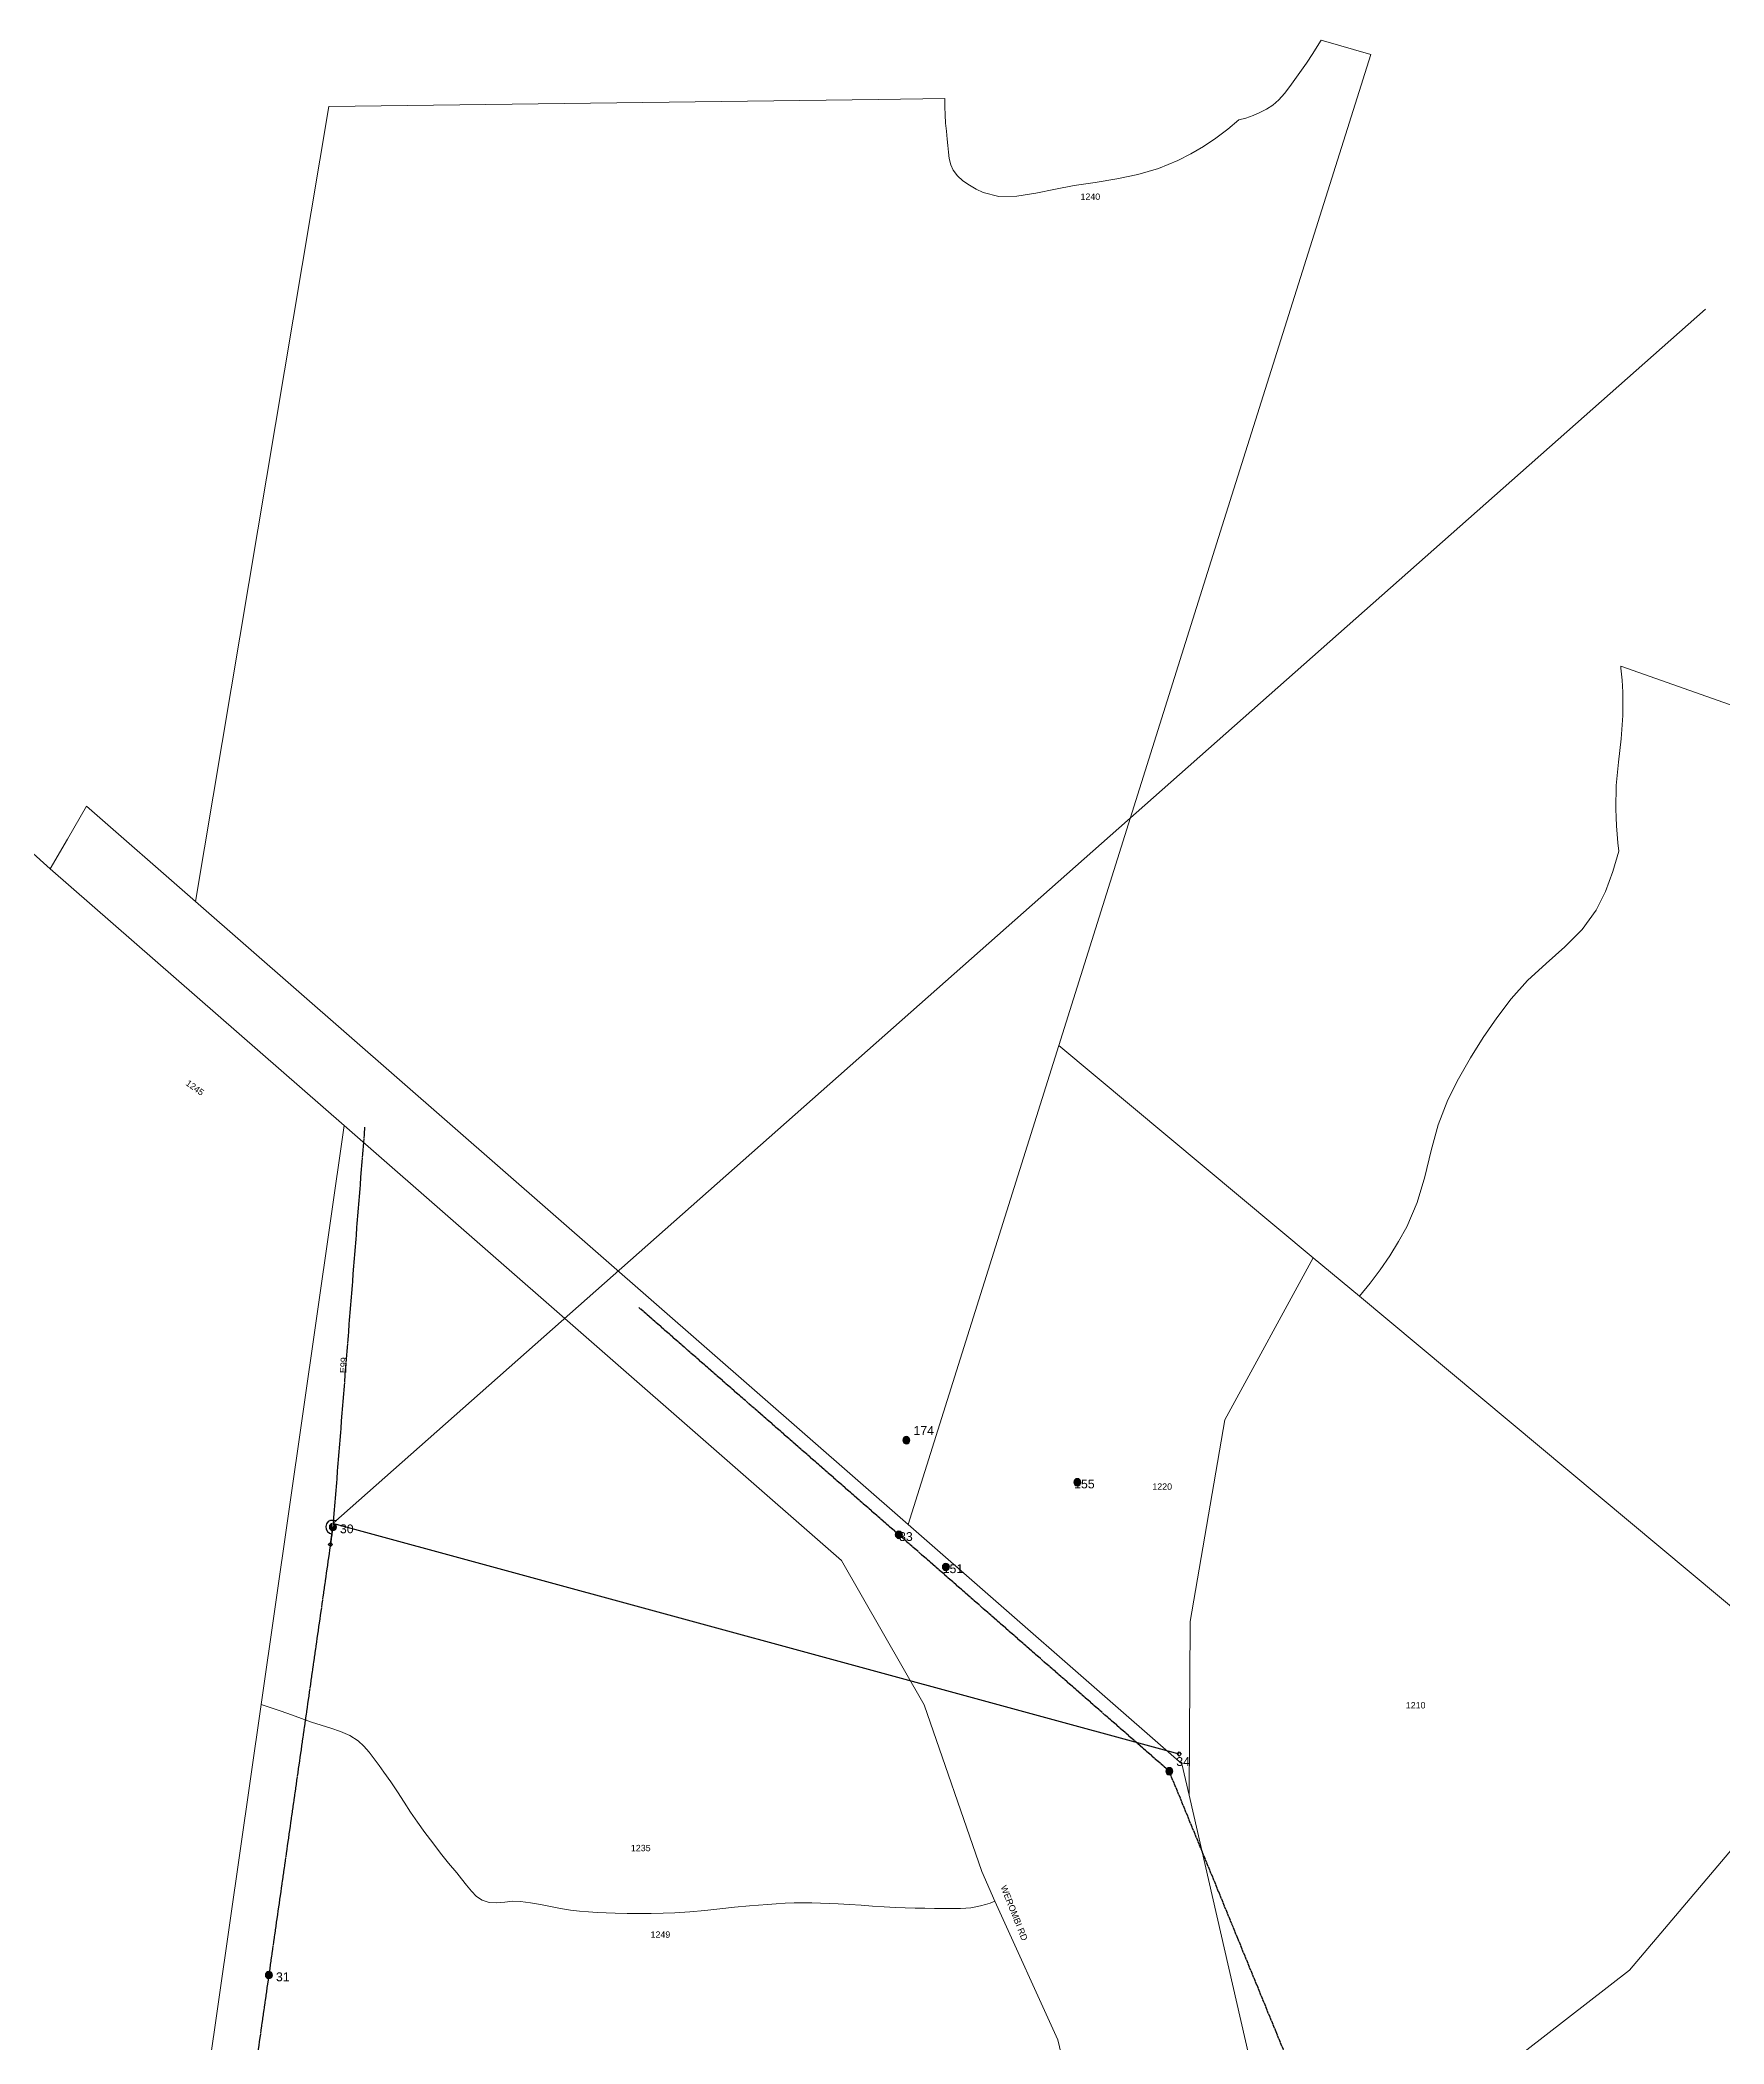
# Model space of a CAD drawing. Header units: metres. Extents: x 277106 to 279712, y 6234192 to 6236845.
# Drawn here: x 278988 to 279466, y 6235989 to 6236557 of the extents above; entities that cross this region are included whole.
import ezdxf
from ezdxf.enums import TextEntityAlignment as Align

# ---------------------------------------------------------------- set-up
doc = ezdxf.new("R2010")
doc.units = ezdxf.units.M
doc.linetypes.add('Cable Exist OH', pattern=[1, 1, 0])
doc.layers.get('0').update_dxf_attribs({"color": 6})
doc.layers.add('Cadastre Land Parcels_SP_EXT', color=9, linetype='Continuous', lineweight=5)
doc.layers.add('Cadastre Roads_SP_EXT', color=9, linetype='Continuous', lineweight=5)
for name, color, linetype in [('Mains_HV_EXT', 7, 'Continuous'), ('Mains_LV_EXT', 7, 'Continuous'), ('Services_SP_EXT', 7, 'Continuous'), ('SupportsOH_SP_TR_HV_LV_SL_EXT', 7, 'Continuous')]:
    doc.layers.add(name, color=color, linetype=linetype)
doc.styles.add('POLE_LABEL', font='arial.ttf')
doc.styles.get("Standard").update_dxf_attribs({"font": 'arial.ttf'})

# ---------------------------------------------------------------- blocks, each defined once
blk = doc.blocks.new('CCP_EXT')
blk.add_wipeout([(0, 0.57), (0.57, 0), (0, -0.57), (-0.57, 0)])
blk.add_lwpolyline([(-0.57, 0), (0, 0.57), (0.57, 0), (0, -0.57), (-0.57, 0)])
at = {"flags": 1}
blk.add_attdef('Z', (0, 0), '', height=0.2, dxfattribs=at)
at = {"flags": 9}
for tag, p in [('CCP_TYPE', (0, 0)), ('CONSTRUCTED_VOLTAGE', (0, -0.2)), ('OPERATING_VOLTAGE', (0, -0.6)), ('ORIENTATION', (0, -0.8)), ('OWNED_BY', (0, -1)), ('STATE', (0, -1.8)), ('NO_PHASES', (0, -0.4)), ('USAGE', (0, -1.2)), ('LEGEND', (0, -1.4)), ('LIFE_SUPPORT', (0, -1.6)), ('NOTES', (0, -2))]:
    blk.add_attdef(tag, text='', height=0.2, dxfattribs=at).set_placement(p, align=Align.MIDDLE_LEFT)
blk = doc.blocks.new('POLE_EXT')
blk.add_hatch(color=256).paths.add_polyline_path([(-1, 0, 1), (1, 0, 1)])
blk.add_lwpolyline([(-1, 0, 1), (1, 0, 1)], format="xyb", close=True)
for tag, height, flags, p in [('pNumber', 2.5, 8, (-17.84, 2.07)), ('OWNED_BY', 0.2, 9, (1.35, -0.4)), ('SPECIAL_USE', 0.2, 9, (1.35, -0.8)), ('STATE', 0.2, 9, (1.35, -1)), ('cLV', 0.2, 9, (1.35, -1.4)), ('hDepth', 0.2, 9, (1.35, -1.6)), ('hDia', 0.2, 9, (1.35, -1.8)), ('cHV', 0.2, 9, (1.35, -2)), ('cLinedev', 0.2, 9, (1.35, -3.4)), ('pExisting', 0.2, 9, (1.35, -3.8)), ('pFooting', 0.2, 9, (1.35, -4.4)), ('pNew', 0.2, 9, (1.35, -4.6)), ('pRelocate', 0.2, 9, (1.35, -5)), ('pRemove', 0.2, 9, (1.35, -5.2)), ('pReplace', 0.2, 9, (1.35, -5.4)), ('pStay', 0.2, 9, (1.35, -5.6)), ('PARENT', 0.2, 9, (1.35, -0.6)), ('USAGE', 0.2, 9, (1.35, -1.2)), ('LBRACKET', 0.2, 9, (1.35, -2.2)), ('LExisting', 0.2, 9, (1.35, -2.4)), ('LANTNUMBER', 0.2, 9, (1.35, -2.6)), ('LOther', 0.2, 9, (1.35, -2.8)), ('LRemove', 0.2, 9, (1.35, -3)), ('LEGEND', 0.2, 9, (1.35, -3.2)), ('LOCATION', 0.2, 9, (1.35, -3.6)), ('PFNUMBER', 0.2, 9, (1.35, -4)), ('NEWPFNUMBER', 0.2, 9, (1.35, -4.2)), ('pType', 0.2, 9, (1.35, -5.8)), ('cspan', 0.2, 9, (1.35, -6)), ('STREETNAME', 0.2, 9, (1.35, -6.2)), ('SUBURB', 0.2, 9, (1.35, -6.4)), ('OPERATED_BY', 0.2, 9, (1.36, -7.01)), ('NOTES', 0.2, 9, (1.35, -6.6)), ('MAINTAINED_BY', 0.2, 9, (1.36, -6.81))]:
    blk.add_attdef(tag, text='', height=height, dxfattribs=dict(flags=flags)).set_placement(p, align=Align.MIDDLE_LEFT)
at = {"style": 'POLE_LABEL'}
for tag, height, flags, p in [('STRUCTURE_PLANT_NUMBER', 0.2, 9, (1.35, 0.03)), ('ASSET_NUM', 2.5, 8, (2, 2)), ('STREET_CODE', 0.2, 9, (1.35, -0.2))]:
    blk.add_attdef(tag, text='', height=height, dxfattribs=dict(at, flags=flags)).set_placement(p, align=Align.MIDDLE_LEFT)
at = {"flags": 1}
blk.add_attdef('Z', (1.35, -7.33), '', height=0.2, dxfattribs=at)
blk = doc.blocks.new('End Shackle_EXT')
blk.add_wipeout([(0, 0.25), (1.81, 0.25), (1.82, -0.25), (0, -0.25)])
blk.add_line((1.81, -1), (1.81, 1))
at = {"flags": 1}
blk.add_attdef('Z', (0, 0), '', height=0.2, dxfattribs=at)
at = {"flags": 9}
for tag, p in [('CONNECTOR_TYPE', (0, 0)), ('CONSTRUCTED_VOLTAGE', (0, -0.2)), ('OPERATING_VOLTAGE', (0, -0.6)), ('ORIENTATION', (0, -0.8)), ('OWNED_BY', (0, -1)), ('STATE', (0, -1.2)), ('NO_PHASES', (0, -0.4)), ('USAGE', (0, -1.4)), ('NOTES', (0, -1.6))]:
    blk.add_attdef(tag, text='', height=0.2, dxfattribs=at).set_placement(p, align=Align.MIDDLE_LEFT)

msp = doc.modelspace()

# ---------------------------------------------------------------- linework, layer by layer
at = {"layer": 'Cadastre Land Parcels_SP_EXT', "linetype": 'Continuous'}
for points in [[(279365.62, 6236553.39), (279351.55, 6236557.46), (279350.91, 6236556.41), (279349.21, 6236553.63), (279347.44, 6236550.89), (279345.56, 6236548.23), (279344.14, 6236546.27), (279342.71, 6236544.27), (279341.22, 6236542.34), (279339.61, 6236540.56), (279337.83, 6236539.04), (279336.09, 6236537.91), (279334.22, 6236536.9), (279332.26, 6236536.05), (279330.25, 6236535.37), (279328.23, 6236534.87), (279325.07, 6236532.18), (279321.73, 6236529.66), (279318.24, 6236527.32), (279314.63, 6236525.19), (279310.95, 6236523.28), (279305.42, 6236521.06), (279299.6, 6236519.38), (279293.6, 6236518.12), (279287.52, 6236517.11), (279281.5, 6236516.21), (279276.2, 6236515.21), (279270.71, 6236514.05), (279265.29, 6236513.19), (279260.2, 6236513.1), (279255.72, 6236514.24), (279253.79, 6236515.19), (279251.83, 6236516.29), (279250, 6236517.55), (279248.41, 6236518.97), (279247.2, 6236520.57), (279246.53, 6236522.13), (279246.13, 6236523.86), (279245.9, 6236525.69), (279245.75, 6236527.54), (279245.56, 6236529.35), (279245.3, 6236531.64), (279245.09, 6236533.94), (279244.96, 6236536.25), (279244.88, 6236538.56), (279244.87, 6236540.86), (279226.03, 6236540.63), (279070.16, 6236538.68), (279032.38, 6236313.25), (279234.45, 6236136.61), (279277.19, 6236272.4), (279323.55, 6236419.73), (279365.62, 6236553.39)], [(279074.53, 6236249.69), (278991.22, 6236322.52), (278985.41, 6236327.68), (278971.63, 6236239.21), (278964.47, 6236193.36), (278952.67, 6236117.83), (278948.7, 6236092.37), (278942.95, 6236094.88), (278921.36, 6236097.48), (278894.6, 6236079.74), (278876.75, 6236052.2), (278863.25, 6236044.77), (278839.04, 6235905.98), (278824.08, 6235820.25), (279009.08, 6235793.2), (279051.01, 6236085.63), (279074.53, 6236249.69)], [(279349.35, 6236212.21), (279277.19, 6236272.4), (279234.45, 6236136.61), (279312.11, 6236068.72), (279314.14, 6236059.86), (279314.41, 6236109.11), (279324.23, 6236166.31), (279349.35, 6236212.21)], [(279215.6, 6236126.37), (279074.53, 6236249.69), (279051.01, 6236085.63), (279053.87, 6236084.68), (279056.72, 6236083.7), (279059.57, 6236082.69), (279062.41, 6236081.66), (279065.25, 6236080.6), (279067.98, 6236079.69), (279070.78, 6236078.87), (279073.53, 6236077.97), (279076.16, 6236076.83), (279078.54, 6236075.27), (279080.15, 6236073.77), (279081.64, 6236072.05), (279083.06, 6236070.2), (279084.43, 6236068.29), (279085.81, 6236066.41), (279087.78, 6236063.65), (279089.66, 6236060.8), (279091.52, 6236057.91), (279093.38, 6236055.04), (279095.31, 6236052.23), (279097.46, 6236049.26), (279099.64, 6236046.32), (279101.86, 6236043.42), (279104.13, 6236040.58), (279106.47, 6236037.82), (279107.84, 6236036.12), (279109.21, 6236034.34), (279110.61, 6236032.65), (279112.09, 6236031.17), (279113.7, 6236030.08), (279115.67, 6236029.48), (279117.82, 6236029.39), (279120.06, 6236029.57), (279122.32, 6236029.78), (279124.53, 6236029.77), (279127.37, 6236029.4), (279130.2, 6236028.86), (279133.03, 6236028.27), (279135.86, 6236027.71), (279138.7, 6236027.28), (279141.23, 6236027.02), (279143.78, 6236026.81), (279146.32, 6236026.66), (279148.87, 6236026.54), (279151.42, 6236026.45), (279154.8, 6236026.36), (279158.19, 6236026.33), (279161.58, 6236026.36), (279164.96, 6236026.43), (279168.35, 6236026.56), (279172.57, 6236026.83), (279176.8, 6236027.21), (279181.02, 6236027.65), (279185.24, 6236028.09), (279189.47, 6236028.47), (279192, 6236028.67), (279194.54, 6236028.88), (279197.07, 6236029.07), (279199.61, 6236029.23), (279202.15, 6236029.33), (279204.64, 6236029.35), (279207.13, 6236029.32), (279209.63, 6236029.25), (279212.12, 6236029.15), (279214.62, 6236029.05), (279217.87, 6236028.88), (279221.12, 6236028.66), (279224.37, 6236028.41), (279227.62, 6236028.19), (279230.87, 6236028.02), (279233.65, 6236027.92), (279236.42, 6236027.85), (279239.2, 6236027.8), (279241.98, 6236027.77), (279244.75, 6236027.78), (279246.26, 6236027.77), (279247.77, 6236027.74), (279249.28, 6236027.74), (279250.78, 6236027.8), (279252.27, 6236027.96), (279253.65, 6236028.19), (279255.02, 6236028.5), (279256.38, 6236028.87), (279257.73, 6236029.3), (279259.06, 6236029.79), (279255.31, 6236038.2), (279238.97, 6236085.46), (279215.6, 6236126.37)], [(279362.41, 6236201.32), (279349.35, 6236212.21), (279324.23, 6236166.31), (279314.41, 6236109.11), (279314.14, 6236059.86), (279340.03, 6235946.94), (279345.38, 6235937.55), (279439.05, 6236010.31), (279502.15, 6236084.79), (279464.54, 6236116.15), (279362.41, 6236201.32)]]:
    msp.add_lwpolyline(points, close=True, dxfattribs=at)
for points in [[(279518.81, 6236350.92), (279436.53, 6236379.92), (279436.59, 6236379.4), (279436.91, 6236375.99), (279437.15, 6236372.59), (279437.16, 6236366), (279436.62, 6236359.37), (279435.86, 6236352.74), (279435.25, 6236346.1), (279435.12, 6236339.49), (279435.21, 6236337.1), (279435.35, 6236334.7), (279435.51, 6236332.31), (279435.71, 6236329.92), (279435.94, 6236327.54), (279434.25, 6236321.71), (279432.18, 6236316.08), (279429.57, 6236310.79), (279425.58, 6236305.31), (279420.68, 6236300.36), (279415.36, 6236295.65), (279410.11, 6236290.85), (279405.42, 6236285.68), (279401.37, 6236280.26), (279397.51, 6236274.67), (279393.89, 6236268.91), (279390.54, 6236263.01), (279387.49, 6236256.99), (279384.79, 6236249.96), (279382.77, 6236242.61), (279380.94, 6236235.17), (279378.8, 6236227.89), (279375.87, 6236221.03), (279373.54, 6236216.87), (279371.02, 6236212.8), (279368.31, 6236208.84), (279365.44, 6236205), (279362.41, 6236201.32), (279464.54, 6236116.15), (279502.15, 6236084.79)], [(279288.41, 6235942.19), (279276.94, 6235990.49), (279259.06, 6236029.79), (279259.06, 6236029.79), (279257.73, 6236029.3), (279256.38, 6236028.87), (279255.02, 6236028.5), (279253.65, 6236028.19), (279252.27, 6236027.96), (279250.78, 6236027.8), (279249.28, 6236027.74), (279247.77, 6236027.74), (279246.26, 6236027.77), (279244.75, 6236027.78), (279241.98, 6236027.77), (279239.2, 6236027.8), (279236.42, 6236027.85), (279233.65, 6236027.92), (279230.87, 6236028.02), (279227.62, 6236028.19), (279224.37, 6236028.41), (279221.12, 6236028.66), (279217.87, 6236028.88), (279214.62, 6236029.05), (279212.12, 6236029.15), (279209.63, 6236029.25), (279207.13, 6236029.32), (279204.64, 6236029.35), (279202.15, 6236029.33), (279199.61, 6236029.23), (279197.07, 6236029.07), (279194.54, 6236028.88), (279192, 6236028.67), (279189.47, 6236028.47), (279185.24, 6236028.09), (279181.02, 6236027.65), (279176.8, 6236027.21), (279172.57, 6236026.83), (279168.35, 6236026.56), (279164.96, 6236026.43), (279161.58, 6236026.36), (279158.19, 6236026.33), (279154.8, 6236026.36), (279151.42, 6236026.45), (279148.87, 6236026.54), (279146.32, 6236026.66), (279143.78, 6236026.81), (279141.23, 6236027.02), (279138.7, 6236027.28), (279135.86, 6236027.71), (279133.03, 6236028.27), (279130.2, 6236028.86), (279127.37, 6236029.4), (279124.53, 6236029.77), (279122.32, 6236029.78), (279120.06, 6236029.57), (279117.82, 6236029.39), (279115.67, 6236029.48), (279113.7, 6236030.08), (279112.09, 6236031.17), (279110.61, 6236032.65), (279109.21, 6236034.34), (279107.84, 6236036.12), (279106.47, 6236037.82), (279104.13, 6236040.58), (279101.86, 6236043.42), (279099.64, 6236046.32), (279097.46, 6236049.26), (279095.31, 6236052.23), (279093.38, 6236055.04), (279091.52, 6236057.91), (279089.66, 6236060.8), (279087.78, 6236063.65), (279085.81, 6236066.41), (279084.43, 6236068.29), (279083.06, 6236070.2), (279081.64, 6236072.05), (279080.15, 6236073.77), (279078.54, 6236075.27), (279076.16, 6236076.83), (279073.53, 6236077.97), (279070.78, 6236078.87), (279067.98, 6236079.69), (279065.25, 6236080.6), (279062.41, 6236081.66), (279059.57, 6236082.69), (279056.72, 6236083.7), (279053.87, 6236084.68), (279051.01, 6236085.63), (279009.08, 6235793.2)], [(279664.07, 6235949.74), (279502.15, 6236084.79), (279439.05, 6236010.31), (279345.38, 6235937.55)]]:
    msp.add_lwpolyline(points, dxfattribs=at)
at = {"layer": 'Mains_HV_EXT', "linetype": 'Continuous'}
msp.add_lwpolyline([(279071.49, 6236137.89, 0.985235), (279071.13, 6236133.91)], format="xyb", dxfattribs=at)
at = {"layer": 'Services_SP_EXT'}
msp.add_lwpolyline([(279460.51, 6236481.16), (279071.34, 6236136.9)], dxfattribs=at)

# ---------------------------------------------------------------- block references
at = {"layer": 'SupportsOH_SP_TR_HV_LV_SL_EXT'}
ref = msp.add_blockref('POLE_EXT', (279233.97, 6236160.52), dxfattribs=at)
ref.add_attrib('ASSET_NUM', '174', dxfattribs={"layer": '0', "height": 2.5, "style": 'POLE_LABEL'}).set_placement((279235.97, 6236161.27), align=Align.BOTTOM_LEFT)
ref = msp.add_blockref('POLE_EXT', (279282.44, 6236148.61), dxfattribs=at)
ref.add_attrib('ASSET_NUM', '155', dxfattribs={"layer": '0', "height": 2.5, "style": 'POLE_LABEL'}).set_placement((279284.44, 6236149.36), align=Align.TOP_CENTER)
ref = msp.add_blockref('POLE_EXT', (279231.82, 6236133.69), dxfattribs=at)
ref.add_attrib('ASSET_NUM', '33', dxfattribs={"layer": '0', "height": 2.5, "rotation": 0.2995, "style": 'POLE_LABEL'}).set_placement((279233.82, 6236134.44), align=Align.TOP_CENTER)
ref = msp.add_blockref('POLE_EXT', (279245.17, 6236124.59), dxfattribs=at)
ref.add_attrib('ASSET_NUM', '151', dxfattribs={"layer": '0', "height": 2.5, "rotation": 359.9595, "style": 'POLE_LABEL'}).set_placement((279247.17, 6236125.34), align=Align.TOP_CENTER)
ref = msp.add_blockref('POLE_EXT', (279053.2, 6236008.88), dxfattribs=at)
ref.add_attrib('ASSET_NUM', '31', dxfattribs={"layer": '0', "height": 2.5, "rotation": 359.9083, "style": 'POLE_LABEL'}).set_placement((279055.2, 6236009.63), align=Align.TOP_LEFT)

# ---------------------------------------------------------------- texts
at = {"layer": 'Cadastre Land Parcels_SP_EXT'}
for s, p in [('1240', (279283.33, 6236512.16)), ('1220', (279303.7, 6236146.46)), ('1210', (279375.57, 6236084.46)), ('1235', (279155.84, 6236043.99)), ('1249', (279161.42, 6236019.45))]:
    msp.add_text(s, height=1.8, dxfattribs=at).set_placement(p)
msp.add_text('1245', height=1.8, rotation=324.494, dxfattribs=at).set_placement((279029.43, 6236261.34))
at = {"layer": 'Cadastre Roads_SP_EXT'}
msp.add_text('WEROMBI RD', height=1.8, rotation=291.6444, dxfattribs=at).set_placement((279260.63, 6236033.88))
at = {"layer": 'Mains_LV_EXT'}
msp.add_text('E99', height=1.8, rotation=86.4893, dxfattribs=at).set_placement((279075.1, 6236179.49))

# ---------------------------------------------------------------- next in the draw order: block references
at = {"layer": 'Services_SP_EXT'}
for p in [(279070.62, 6236130.95), (279311.31, 6236071.55)]:
    msp.add_blockref('CCP_EXT', p, dxfattribs=at)

# ---------------------------------------------------------------- next in the draw order: block references
for p in [(279070.62, 6236130.95), (279311.31, 6236071.55)]:
    msp.add_blockref('CCP_EXT', p, dxfattribs=at)

# ---------------------------------------------------------------- next in the draw order: linework, layer by layer
at = {"layer": 'Cadastre Roads_SP_EXT', "linetype": 'Continuous'}
msp.add_lwpolyline([(279387.45, 6235863.79), (279345.38, 6235937.55), (279340.03, 6235946.94), (279314.14, 6236059.86), (279312.11, 6236068.72), (279234.45, 6236136.61), (279032.38, 6236313.25), (279001.52, 6236340.23), (278996.08, 6236330.87), (278991.22, 6236322.52), (279074.53, 6236249.69), (279215.6, 6236126.37), (279238.97, 6236085.46), (279255.31, 6236038.2), (279259.06, 6236029.79), (279276.94, 6235990.49), (279288.41, 6235942.19), (279378.69, 6235843.57), (279389.91, 6235831.32), (279451.58, 6235763.95), (279468.85, 6235762.5), (279481.13, 6235761.46), (279387.45, 6235863.79)], close=True, dxfattribs=at)
at = {"layer": 'Mains_HV_EXT', "linetype": 'Cable Exist OH'}
msp.add_lwpolyline([(279365.48, 6235927.69), (279308.5, 6236066.66), (279158.13, 6236198.1)], dxfattribs=at)
at = {"layer": 'Services_SP_EXT'}
for points in [[(279070.62, 6236130.95), (279071.34, 6236135.9)], [(279311.31, 6236071.55), (279071.34, 6236136.9)]]:
    msp.add_lwpolyline(points, dxfattribs=at)

# ---------------------------------------------------------------- next in the draw order: block references
at = {"layer": 'SupportsOH_SP_TR_HV_LV_SL_EXT'}
ref = msp.add_blockref('POLE_EXT', (279071.34, 6236135.9), dxfattribs=at)
ref.add_attrib('ASSET_NUM', '30', dxfattribs={"layer": '0', "height": 2.5, "rotation": 359.747, "style": 'POLE_LABEL'}).set_placement((279073.34, 6236136.65), align=Align.TOP_LEFT)
ref = msp.add_blockref('POLE_EXT', (279308.5, 6236066.66), dxfattribs=at)
ref.add_attrib('ASSET_NUM', '34', dxfattribs={"layer": '0', "height": 2.5, "rotation": 0.2236, "style": 'POLE_LABEL'}).set_placement((279310.5, 6236067.41), align=Align.BOTTOM_LEFT)

# ---------------------------------------------------------------- next in the draw order: block references
at = {"layer": 'Mains_LV_EXT', "rotation": 85.46017729459484}
msp.add_blockref('End Shackle_EXT', (279071.34, 6236135.9), dxfattribs=at)

# ---------------------------------------------------------------- next in the draw order: linework, layer by layer
at = {"layer": 'Mains_HV_EXT', "linetype": 'Cable Exist OH'}
for points in [[(279080.34, 6236249.29), (279071.34, 6236135.9)], [(279071.34, 6236135.9), (279037.6, 6235900.1), (278995.52, 6235778.91)]]:
    msp.add_lwpolyline(points, dxfattribs=at)
at = {"layer": 'Mains_LV_EXT', "linetype": 'Cable Exist OH'}
msp.add_lwpolyline([(279080.34, 6236249.29), (279071.34, 6236135.9)], dxfattribs=at)

doc.saveas('drawing.dxf')
